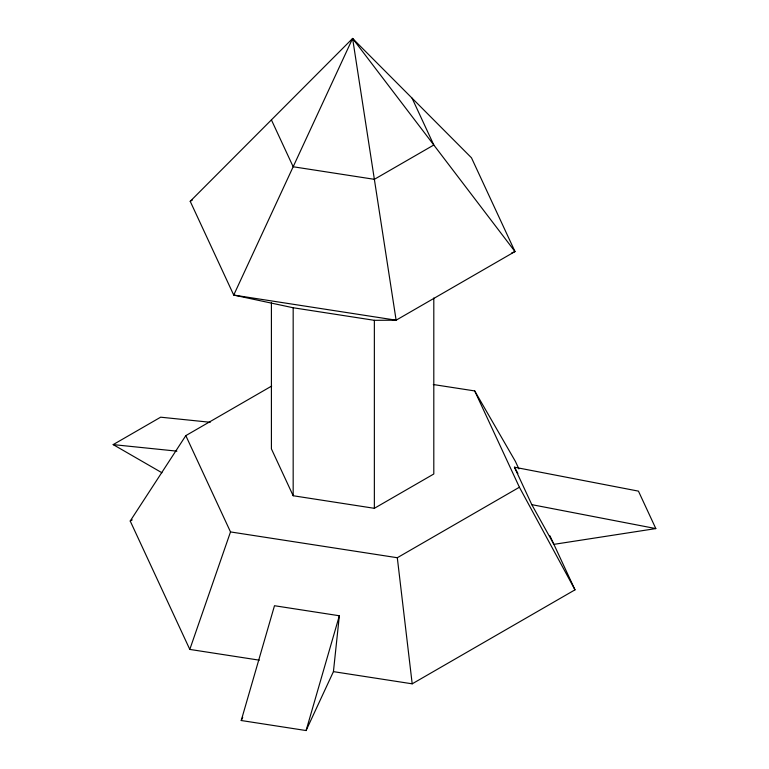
<?xml version="1.0" encoding="UTF-8"?>
<svg xmlns="http://www.w3.org/2000/svg" width="769" height="769" viewBox="0 0 769 769"><rect width="100%" height="100%" fill="white"/><g stroke="black" fill="none" stroke-linecap="round" stroke-linejoin="round"><path stroke-width="1.15" d="M333.429 671.635L339.35 615.758L274.485 605.722L241.226 720.515L306.091 730.55L333.429 671.635L412.194 683.824L575.001 589.833L549.922 535.791M306.091 730.55L339.35 615.758M259.297 660.167L189.799 649.421L230.508 531.927L185.81 435.629L271.697 386.038M352.606 38.45L233.728 295.075L293.172 307.754L374.359 320.317L396.122 320.192L514.999 251.559L471.484 157.808L352.606 38.45L190.212 201.315L233.728 295.075L396.122 320.192L352.606 38.45L514.999 251.559L511.712 252.963M241.226 720.515L242.716 717.304M189.799 649.421L130.211 521.017L185.81 435.629M190.212 201.315L192.269 200.132M161.932 472.752L113.178 444.607L160.654 417.192L210.225 422.277M130.211 521.017L132.249 519.844M271.409 302.784L271.409 448.865L293.172 495.745L374.359 508.309L433.803 473.992L433.803 297.968M230.508 531.927L397.304 557.727L519.402 487.229L474.713 390.931L433.303 384.529M655.822 528.582L553.891 544.356L531.802 504.647L514.423 467.196L638.443 491.131L655.822 528.582L531.802 504.647M113.178 444.607L176.899 451.153M474.713 390.931L515.413 461.429L518.883 468.917M514.423 467.196L517.912 473.464M519.402 487.229L575.001 589.833M412.049 98.124L433.803 145.005L374.359 179.321L293.172 166.758L271.409 119.887M397.304 557.727L412.194 683.824M374.359 320.317L374.359 508.309M293.172 307.754L293.172 495.745"/></g></svg>
